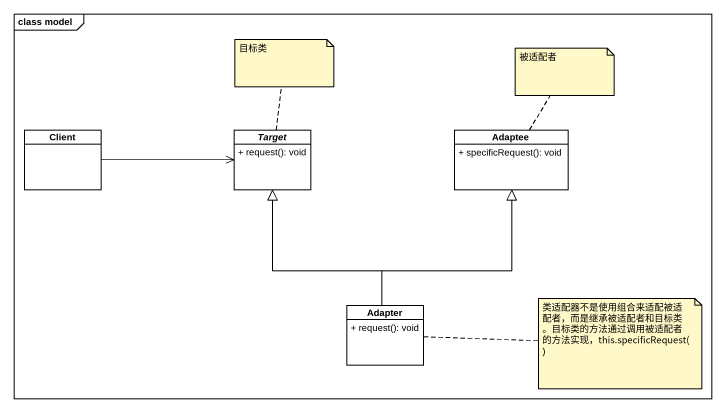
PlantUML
@startuml
mainframe class model
hide circle
hide empty members
skinparam classAttributeIconSize 0
class Client #FFFFFF
abstract class Target #FFFFFF {
  + request(): void
}
class Adaptee #FFFFFF {
  + specificRequest(): void
}
class Adapter #FFFFFF {
  + request(): void
}
Client -right-> Target
Adapter -up-|> Target
Adapter -up-|> Adaptee
note top of Target : 目标类
note top of Adaptee : 被适配者
note right of Adapter : 类适配器不是使用组合来适配被适配者，而是继承被适配者和目标类。目标类的方法通过调用被适配者的方法实现，this.specificRequest()
@enduml
